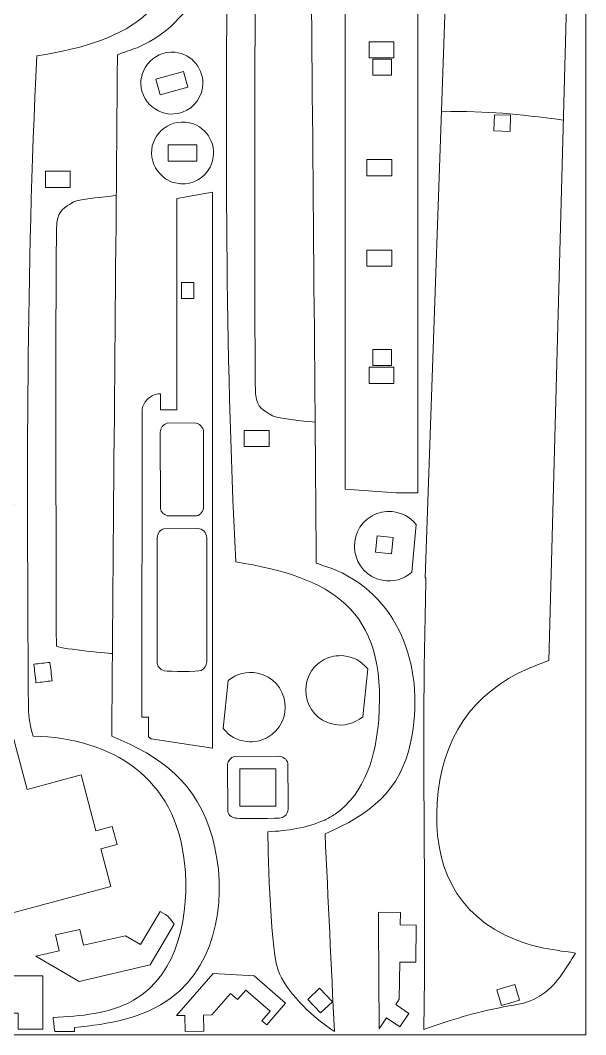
# Model space of a CAD drawing. Header units: centimetres. Extents: x -107 to 69, y -18 to 12.
# Drawn here: x -65.86 to -55.34, y -17.43 to 1.44 of the extents above; entities that cross this region are included whole.
import ezdxf

# ---------------------------------------------------------------- set-up
doc = ezdxf.new("R2010")
doc.units = ezdxf.units.CM
doc.header["$MEASUREMENT"] = 0
doc.layers.add('Camada 1', color=7, linetype='Continuous')

msp = doc.modelspace()

# ---------------------------------------------------------------- linework, layer by layer
at = {"layer": 'Camada 1', "color": 1, "lineweight": 0}
msp.add_lwpolyline([(-76.34275, -17.42933), (-55.34275, -17.42933), (-55.34275, 12.27067), (-76.34275, 12.27067), (-76.34275, -17.42933)], close=True, dxfattribs=at)
at = {"layer": 'Camada 1', "color": 250, "lineweight": 9}
for points, knots in [([(-58.32667, -8.92973), (-58.32667, -8.92973), (-58.31662, -8.93007), (-58.31662, -8.93007), (-58.31662, -8.93007), (-58.33216, -9.77894), (-58.35166, -10.62228), (-58.35406, -11.47115), (-58.35406, -11.47115), (-58.35865, -13.10515), (-58.3326, -14.74327), (-58.34307, -16.37696), (-58.34307, -16.37696), (-58.34307, -16.37696), (-58.35225, -17.33128), (-58.35225, -17.33128), (-58.35225, -17.33128), (-57.82216, -17.14696), (-57.42619, -17.01968), (-56.87065, -16.91368), (-56.87065, -16.91368), (-56.57835, -16.85791), (-56.44547, -16.85904), (-56.20044, -16.71268), (-56.20044, -16.71268), (-55.90199, -16.53439), (-55.70743, -16.19401), (-55.53089, -15.90961), (-55.53089, -15.90961), (-56.03085, -15.84046), (-56.37269, -15.80005), (-56.83835, -15.57576), (-56.83835, -15.57576), (-57.91505, -15.05712), (-58.21675, -14.0311), (-58.08667, -12.90804), (-58.08667, -12.90804), (-57.95185, -11.74397), (-57.30484, -10.94245), (-56.20851, -10.53523), (-56.20851, -10.53523), (-56.20851, -10.53523), (-56.02696, -10.46879), (-56.02696, -10.46879), (-56.02696, -10.46879), (-56.02696, -10.46879), (-55.68886, 2.20152), (-55.68886, 2.20152), (-55.68886, 2.20152), (-56.03884, 2.33515), (-56.23447, 2.40463), (-56.5359, 2.64452), (-56.5359, 2.64452), (-57.3594, 3.29994), (-57.54587, 4.3764), (-57.37585, 5.36678), (-57.37585, 5.36678), (-57.21905, 6.28022), (-56.72405, 6.83405), (-55.86699, 7.168), (-55.86699, 7.168), (-55.86699, 7.168), (-55.67644, 7.24111), (-55.67644, 7.24111), (-55.67644, 7.24111), (-55.67644, 7.24111), (-55.72353, 10.92002), (-55.72353, 10.92002), (-55.72353, 10.92002), (-55.72353, 10.92002), (-57.61421, 11.47262), (-57.61421, 11.47262), (-57.61421, 11.47262), (-57.61421, 11.47262), (-58.32667, -8.92973), (-58.32667, -8.92973)], [0, 0, 0, 0, 0.05, 0.05, 0.05, 0.05, 0.1, 0.1, 0.1, 0.1, 0.15, 0.15, 0.15, 0.15, 0.2, 0.2, 0.2, 0.2, 0.25, 0.25, 0.25, 0.25, 0.3, 0.3, 0.3, 0.3, 0.35, 0.35, 0.35, 0.35, 0.4, 0.4, 0.4, 0.4, 0.45, 0.45, 0.45, 0.45, 0.5, 0.5, 0.5, 0.5, 0.55, 0.55, 0.55, 0.55, 0.6, 0.6, 0.6, 0.6, 0.65, 0.65, 0.65, 0.65, 0.7, 0.7, 0.7, 0.7, 0.75, 0.75, 0.75, 0.75, 0.8, 0.8, 0.8, 0.8, 0.85, 0.85, 0.85, 0.85, 0.9, 0.9, 0.9, 0.9, 1, 1, 1, 1]), ([(-64.15846, -11.87624), (-63.23483, -12.25586), (-62.56938, -12.7511), (-62.28787, -13.7598), (-62.28787, -13.7598), (-62.00479, -14.77414), (-62.15727, -16.07679), (-63.05355, -16.74209), (-63.05355, -16.74209), (-63.57515, -17.12928), (-64.22237, -17.23306), (-64.85069, -17.29474), (-64.85069, -17.29474), (-64.85069, -17.31978), (-64.85069, -17.34483), (-64.85069, -17.36988), (-64.85069, -17.36988), (-64.97404, -17.36988), (-65.09739, -17.36988), (-65.22075, -17.36988), (-65.22075, -17.36988), (-65.23093, -17.28333), (-65.24112, -17.19678), (-65.25131, -17.11024), (-65.25131, -17.11024), (-64.74219, -17.07822), (-64.21018, -17.04892), (-63.7552, -16.78859), (-63.7552, -16.78859), (-62.89212, -16.29478), (-62.71249, -15.15003), (-62.80506, -14.24147), (-62.80506, -14.24147), (-62.96817, -12.64066), (-64.15189, -11.91231), (-65.62215, -11.87403), (-65.62215, -11.87403), (-65.71233, -11.62373), (-65.71062, -11.35947), (-65.71206, -11.09655), (-65.71206, -11.09655), (-65.73469, -6.97448), (-65.75832, -3.36634), (-65.55244, 0.77577), (-65.55244, 0.77577), (-63.78417, 1.06285), (-62.73388, 1.63595), (-62.89355, 3.70825), (-62.89355, 3.70825), (-62.94325, 4.35337), (-63.14045, 5.08119), (-63.70373, 5.46754), (-63.70373, 5.46754), (-63.7708, 5.50609), (-63.83787, 5.54463), (-63.90493, 5.58317), (-63.90493, 5.58317), (-63.90502, 5.58148), (-63.9051, 5.5798), (-63.90519, 5.57811), (-63.90519, 5.57811), (-64.23873, 5.72669), (-64.59499, 5.77624), (-64.95672, 5.79695), (-64.95672, 5.79695), (-64.94849, 6.27242), (-64.91097, 8.07746), (-64.74221, 8.43557), (-64.74221, 8.43557), (-64.54812, 8.84747), (-64.09439, 9.26733), (-63.71695, 9.51117), (-63.71695, 9.51117), (-63.77736, 8.2862), (-63.83418, 7.06105), (-63.89243, 5.83597), (-63.89243, 5.83597), (-63.05567, 5.46718), (-62.49099, 5.05211), (-62.2942, 4.10949), (-62.2942, 4.10949), (-62.03178, 2.85251), (-62.44491, 1.46771), (-63.68963, 0.92777), (-63.68963, 0.92777), (-63.81173, 0.88477), (-63.93382, 0.84176), (-64.05592, 0.79876), (-64.05592, 0.79876), (-64.08531, -3.42628), (-64.13196, -7.65118), (-64.15846, -11.87624)], [0, 0, 0, 0, 0.04166667, 0.04166667, 0.04166667, 0.04166667, 0.08333333, 0.08333333, 0.08333333, 0.08333333, 0.125, 0.125, 0.125, 0.125, 0.16666667, 0.16666667, 0.16666667, 0.16666667, 0.20833333, 0.20833333, 0.20833333, 0.20833333, 0.25, 0.25, 0.25, 0.25, 0.29166667, 0.29166667, 0.29166667, 0.29166667, 0.33333333, 0.33333333, 0.33333333, 0.33333333, 0.375, 0.375, 0.375, 0.375, 0.41666667, 0.41666667, 0.41666667, 0.41666667, 0.45833333, 0.45833333, 0.45833333, 0.45833333, 0.5, 0.5, 0.5, 0.5, 0.54166667, 0.54166667, 0.54166667, 0.54166667, 0.58333333, 0.58333333, 0.58333333, 0.58333333, 0.625, 0.625, 0.625, 0.625, 0.66666667, 0.66666667, 0.66666667, 0.66666667, 0.70833333, 0.70833333, 0.70833333, 0.70833333, 0.75, 0.75, 0.75, 0.75, 0.79166667, 0.79166667, 0.79166667, 0.79166667, 0.83333333, 0.83333333, 0.83333333, 0.83333333, 0.875, 0.875, 0.875, 0.875, 0.91666667, 0.91666667, 0.91666667, 0.91666667, 1, 1, 1, 1]), ([(-60.45846, 4.01752), (-59.53483, 4.39714), (-58.86938, 4.89238), (-58.58787, 5.90109), (-58.58787, 5.90109), (-58.30479, 6.91543), (-58.45727, 8.21807), (-59.35355, 8.88338), (-59.35355, 8.88338), (-59.87515, 9.27057), (-60.52237, 9.37435), (-61.15069, 9.43603), (-61.15069, 9.43603), (-61.15069, 9.46107), (-61.15069, 9.48611), (-61.15069, 9.51117), (-61.15069, 9.51117), (-61.27404, 9.51117), (-61.39739, 9.51117), (-61.52075, 9.51117), (-61.52075, 9.51117), (-61.53093, 9.42461), (-61.54112, 9.33807), (-61.55131, 9.25153), (-61.55131, 9.25153), (-61.04219, 9.21951), (-60.51018, 9.19021), (-60.0552, 8.92988), (-60.0552, 8.92988), (-59.19212, 8.43607), (-59.01249, 7.29131), (-59.10506, 6.38276), (-59.10506, 6.38276), (-59.26817, 4.78195), (-60.45189, 4.05359), (-61.92215, 4.01531), (-61.92215, 4.01531), (-62.01233, 3.76502), (-62.01062, 3.50075), (-62.01206, 3.23783), (-62.01206, 3.23783), (-62.03469, -0.88424), (-62.05832, -4.49237), (-61.85244, -8.63448), (-61.85244, -8.63448), (-60.08417, -8.92156), (-59.03388, -9.49467), (-59.19355, -11.56696), (-59.19355, -11.56696), (-59.24325, -12.21208), (-59.44045, -12.9399), (-60.00373, -13.32626), (-60.00373, -13.32626), (-60.0708, -13.3648), (-60.13787, -13.40334), (-60.20493, -13.44189), (-60.20493, -13.44189), (-60.20502, -13.4402), (-60.2051, -13.43852), (-60.20519, -13.43682), (-60.20519, -13.43682), (-60.53873, -13.58541), (-60.89499, -13.63496), (-61.25672, -13.65567), (-61.25672, -13.65567), (-61.24849, -14.13113), (-61.21097, -15.93617), (-61.04221, -16.29429), (-61.04221, -16.29429), (-60.84812, -16.70619), (-60.39439, -17.12604), (-60.01695, -17.36988), (-60.01695, -17.36988), (-60.07736, -16.14491), (-60.13418, -14.91976), (-60.19243, -13.69468), (-60.19243, -13.69468), (-59.35567, -13.3259), (-58.79099, -12.91083), (-58.5942, -11.9682), (-58.5942, -11.9682), (-58.33178, -10.71123), (-58.74491, -9.32643), (-59.98963, -8.78649), (-59.98963, -8.78649), (-60.11173, -8.74348), (-60.23382, -8.70047), (-60.35592, -8.65748), (-60.35592, -8.65748), (-60.38531, -4.43243), (-60.43196, -0.20753), (-60.45846, 4.01752)], [0, 0, 0, 0, 0.04166667, 0.04166667, 0.04166667, 0.04166667, 0.08333333, 0.08333333, 0.08333333, 0.08333333, 0.125, 0.125, 0.125, 0.125, 0.16666667, 0.16666667, 0.16666667, 0.16666667, 0.20833333, 0.20833333, 0.20833333, 0.20833333, 0.25, 0.25, 0.25, 0.25, 0.29166667, 0.29166667, 0.29166667, 0.29166667, 0.33333333, 0.33333333, 0.33333333, 0.33333333, 0.375, 0.375, 0.375, 0.375, 0.41666667, 0.41666667, 0.41666667, 0.41666667, 0.45833333, 0.45833333, 0.45833333, 0.45833333, 0.5, 0.5, 0.5, 0.5, 0.54166667, 0.54166667, 0.54166667, 0.54166667, 0.58333333, 0.58333333, 0.58333333, 0.58333333, 0.625, 0.625, 0.625, 0.625, 0.66666667, 0.66666667, 0.66666667, 0.66666667, 0.70833333, 0.70833333, 0.70833333, 0.70833333, 0.75, 0.75, 0.75, 0.75, 0.79166667, 0.79166667, 0.79166667, 0.79166667, 0.83333333, 0.83333333, 0.83333333, 0.83333333, 0.875, 0.875, 0.875, 0.875, 0.91666667, 0.91666667, 0.91666667, 0.91666667, 1, 1, 1, 1]), ([(-58.46604, 3.08999), (-58.46604, 3.08999), (-58.46606, -7.34882), (-58.46606, -7.34882), (-58.46606, -7.34882), (-58.46606, -7.34882), (-58.87085, -7.34882), (-58.87085, -7.34882), (-58.87085, -7.34882), (-58.87085, -7.34882), (-59.81947, -7.27995), (-59.81947, -7.27995), (-59.81947, -7.27995), (-59.81947, -7.27995), (-59.81943, 3.02122), (-59.81943, 3.02122), (-59.81943, 3.02122), (-59.81943, 3.02122), (-58.87082, 3.09016), (-58.87082, 3.09016), (-58.87082, 3.09016), (-58.87082, 3.09016), (-58.46604, 3.08999), (-58.46604, 3.08999)], [0, 0, 0, 0, 0.14285714, 0.14285714, 0.14285714, 0.14285714, 0.28571429, 0.28571429, 0.28571429, 0.28571429, 0.42857143, 0.42857143, 0.42857143, 0.42857143, 0.57142857, 0.57142857, 0.57142857, 0.57142857, 0.71428571, 0.71428571, 0.71428571, 0.71428571, 1, 1, 1, 1]), ([(-59.37349, 1.04122), (-59.37349, 1.04122), (-58.91216, 1.04122), (-58.91216, 1.04122), (-58.91216, 1.04122), (-58.91216, 1.04122), (-58.91199, 0.74111), (-58.91199, 0.74111), (-58.91199, 0.74111), (-58.91199, 0.74111), (-59.37369, 0.74111), (-59.37369, 0.74111), (-59.37369, 0.74111), (-59.37369, 0.74111), (-59.37349, 1.04122), (-59.37349, 1.04122)], [0, 0, 0, 0, 0.2, 0.2, 0.2, 0.2, 0.4, 0.4, 0.4, 0.4, 0.6, 0.6, 0.6, 0.6, 1, 1, 1, 1]), ([(-63.22203, -0.27822), (-63.41092, -0.19368), (-63.53566, -0.09296), (-63.59857, 0.11963), (-63.59857, 0.11963), (-63.70014, 0.4628), (-63.41935, 0.88261), (-62.98331, 0.84404), (-62.98331, 0.84404), (-62.67442, 0.81673), (-62.42265, 0.52834), (-62.47243, 0.18492), (-62.47243, 0.18492), (-62.50776, -0.0588), (-62.69705, -0.24922), (-62.92607, -0.29596), (-62.92607, -0.29596), (-62.92607, -0.29596), (-63.09142, -0.30517), (-63.09142, -0.30517), (-63.09142, -0.30517), (-63.09142, -0.30517), (-63.22203, -0.27822), (-63.22203, -0.27822)], [0, 0, 0, 0, 0.14285714, 0.14285714, 0.14285714, 0.14285714, 0.28571429, 0.28571429, 0.28571429, 0.28571429, 0.42857143, 0.42857143, 0.42857143, 0.42857143, 0.57142857, 0.57142857, 0.57142857, 0.57142857, 0.71428571, 0.71428571, 0.71428571, 0.71428571, 1, 1, 1, 1]), ([(-59.30451, 0.41885), (-59.30451, 0.41885), (-59.30451, 0.71896), (-59.30451, 0.71896), (-59.30451, 0.71896), (-59.30451, 0.71896), (-58.95823, 0.71896), (-58.95823, 0.71896), (-58.95823, 0.71896), (-58.95823, 0.71896), (-58.95823, 0.41885), (-58.95823, 0.41885), (-58.95823, 0.41885), (-58.95823, 0.41885), (-59.30451, 0.41885), (-59.30451, 0.41885)], [0, 0, 0, 0, 0.2, 0.2, 0.2, 0.2, 0.4, 0.4, 0.4, 0.4, 0.6, 0.6, 0.6, 0.6, 1, 1, 1, 1]), ([(-62.82297, 0.48478), (-62.82297, 0.48478), (-63.33729, 0.34697), (-63.33729, 0.34697), (-63.33729, 0.34697), (-63.33729, 0.34697), (-63.25921, 0.05563), (-63.25921, 0.05563), (-63.25921, 0.05563), (-63.25921, 0.05563), (-62.74491, 0.19344), (-62.74491, 0.19344), (-62.74491, 0.19344), (-62.74491, 0.19344), (-62.82297, 0.48478), (-62.82297, 0.48478)], [0, 0, 0, 0, 0.2, 0.2, 0.2, 0.2, 0.4, 0.4, 0.4, 0.4, 0.6, 0.6, 0.6, 0.6, 1, 1, 1, 1]), ([(-63.15846, -1.51156), (-63.31912, -1.38094), (-63.41343, -1.25147), (-63.41921, -1.0298), (-63.41921, -1.0298), (-63.42855, -0.67207), (-63.04858, -0.33919), (-62.63745, -0.48931), (-62.63745, -0.48931), (-62.33251, -0.60066), (-62.16574, -0.96902), (-62.33146, -1.29428), (-62.33146, -1.29428), (-62.43547, -1.49845), (-62.65877, -1.61851), (-62.87718, -1.60528), (-62.87718, -1.60528), (-62.87718, -1.60528), (-63.03931, -1.57135), (-63.03931, -1.57135), (-63.03931, -1.57135), (-63.03931, -1.57135), (-63.15846, -1.51156), (-63.15846, -1.51156)], [0, 0, 0, 0, 0.14285714, 0.14285714, 0.14285714, 0.14285714, 0.28571429, 0.28571429, 0.28571429, 0.28571429, 0.42857143, 0.42857143, 0.42857143, 0.42857143, 0.57142857, 0.57142857, 0.57142857, 0.57142857, 0.71428571, 0.71428571, 0.71428571, 0.71428571, 1, 1, 1, 1]), ([(-57.05025, -0.61665), (-57.05025, -0.61665), (-57.03978, -0.31673), (-57.03978, -0.31673), (-57.03978, -0.31673), (-57.03978, -0.31673), (-56.73989, -0.3272), (-56.73989, -0.3272), (-56.73989, -0.3272), (-56.73989, -0.3272), (-56.75037, -0.62713), (-56.75037, -0.62713), (-56.75037, -0.62713), (-56.75037, -0.62713), (-57.05025, -0.61665), (-57.05025, -0.61665)], [0, 0, 0, 0, 0.2, 0.2, 0.2, 0.2, 0.4, 0.4, 0.4, 0.4, 0.6, 0.6, 0.6, 0.6, 1, 1, 1, 1]), ([(-62.57553, -0.87784), (-62.57553, -0.87784), (-63.10798, -0.87784), (-63.10798, -0.87784), (-63.10798, -0.87784), (-63.10798, -0.87784), (-63.10798, -1.17944), (-63.10798, -1.17944), (-63.10798, -1.17944), (-63.10798, -1.17944), (-62.57553, -1.17944), (-62.57553, -1.17944), (-62.57553, -1.17944), (-62.57553, -1.17944), (-62.57553, -0.87784), (-62.57553, -0.87784)], [0, 0, 0, 0, 0.2, 0.2, 0.2, 0.2, 0.4, 0.4, 0.4, 0.4, 0.6, 0.6, 0.6, 0.6, 1, 1, 1, 1]), ([(-59.41393, -1.45193), (-59.41393, -1.45193), (-58.95224, -1.45196), (-58.95224, -1.45196), (-58.95224, -1.45196), (-58.95224, -1.45196), (-58.95224, -1.15185), (-58.95224, -1.15185), (-58.95224, -1.15185), (-58.95224, -1.15185), (-59.41391, -1.15185), (-59.41391, -1.15185), (-59.41391, -1.15185), (-59.41391, -1.15185), (-59.41393, -1.45193), (-59.41393, -1.45193)], [0, 0, 0, 0, 0.2, 0.2, 0.2, 0.2, 0.4, 0.4, 0.4, 0.4, 0.6, 0.6, 0.6, 0.6, 1, 1, 1, 1]), ([(-65.39491, -1.3688), (-65.39491, -1.3688), (-65.39491, -1.66892), (-65.39491, -1.66892), (-65.39491, -1.66892), (-65.39491, -1.66892), (-64.93073, -1.66892), (-64.93073, -1.66892), (-64.93073, -1.66892), (-64.93073, -1.66892), (-64.93073, -1.3688), (-64.93073, -1.3688), (-64.93073, -1.3688), (-64.93073, -1.3688), (-65.39491, -1.3688), (-65.39491, -1.3688)], [0, 0, 0, 0, 0.2, 0.2, 0.2, 0.2, 0.4, 0.4, 0.4, 0.4, 0.6, 0.6, 0.6, 0.6, 1, 1, 1, 1]), ([(-62.95214, -1.87452), (-62.95214, -1.87452), (-62.28703, -1.75666), (-62.28703, -1.75666), (-62.28703, -1.75666), (-62.28703, -1.75666), (-62.28703, -12.10199), (-62.28703, -12.10199), (-62.28703, -12.10199), (-62.28703, -12.10199), (-63.42537, -11.92532), (-63.42537, -11.92532), (-63.42537, -11.92532), (-63.42537, -11.92532), (-63.4736, -11.89088), (-63.4736, -11.89088), (-63.4736, -11.89088), (-63.4736, -11.89088), (-63.4736, -11.52119), (-63.4736, -11.52119), (-63.4736, -11.52119), (-63.4736, -11.52119), (-63.59849, -11.52119), (-63.59849, -11.52119), (-63.59849, -11.52119), (-63.59849, -11.52119), (-63.59555, -5.80902), (-63.59555, -5.80902), (-63.59555, -5.80902), (-63.58298, -5.66522), (-63.44933, -5.52923), (-63.29743, -5.51093), (-63.29743, -5.51093), (-63.29743, -5.51093), (-63.25225, -5.50796), (-63.25225, -5.50796), (-63.25225, -5.50796), (-63.25225, -5.50796), (-63.25225, -5.80806), (-63.25225, -5.80806), (-63.25225, -5.80806), (-63.25225, -5.80806), (-62.95214, -5.80806), (-62.95214, -5.80806), (-62.95214, -5.80806), (-62.95214, -5.80806), (-62.95214, -1.87452), (-62.95214, -1.87452)], [0, 0, 0, 0, 0.07692308, 0.07692308, 0.07692308, 0.07692308, 0.15384615, 0.15384615, 0.15384615, 0.15384615, 0.23076923, 0.23076923, 0.23076923, 0.23076923, 0.30769231, 0.30769231, 0.30769231, 0.30769231, 0.38461538, 0.38461538, 0.38461538, 0.38461538, 0.46153846, 0.46153846, 0.46153846, 0.46153846, 0.53846154, 0.53846154, 0.53846154, 0.53846154, 0.61538462, 0.61538462, 0.61538462, 0.61538462, 0.69230769, 0.69230769, 0.69230769, 0.69230769, 0.76923077, 0.76923077, 0.76923077, 0.76923077, 0.84615385, 0.84615385, 0.84615385, 0.84615385, 1, 1, 1, 1]), ([(-58.95231, -3.13713), (-58.95231, -3.13713), (-58.95228, -2.83706), (-58.95228, -2.83706), (-58.95228, -2.83706), (-58.95228, -2.83706), (-59.41398, -2.83702), (-59.41398, -2.83702), (-59.41398, -2.83702), (-59.41398, -2.83702), (-59.41398, -3.13713), (-59.41398, -3.13713), (-59.41398, -3.13713), (-59.41398, -3.13713), (-58.95231, -3.13713), (-58.95231, -3.13713)], [0, 0, 0, 0, 0.2, 0.2, 0.2, 0.2, 0.4, 0.4, 0.4, 0.4, 0.6, 0.6, 0.6, 0.6, 1, 1, 1, 1]), ([(-62.86462, -3.43612), (-62.86462, -3.43612), (-62.63379, -3.43612), (-62.63379, -3.43612), (-62.63379, -3.43612), (-62.63379, -3.43612), (-62.63379, -3.73623), (-62.63379, -3.73623), (-62.63379, -3.73623), (-62.63379, -3.73623), (-62.86462, -3.73623), (-62.86462, -3.73623), (-62.86462, -3.73623), (-62.86462, -3.73623), (-62.86462, -3.43612), (-62.86462, -3.43612)], [0, 0, 0, 0, 0.2, 0.2, 0.2, 0.2, 0.4, 0.4, 0.4, 0.4, 0.6, 0.6, 0.6, 0.6, 1, 1, 1, 1]), ([(-58.95837, -4.68289), (-58.95837, -4.68289), (-59.30466, -4.68289), (-59.30466, -4.68289), (-59.30466, -4.68289), (-59.30466, -4.68289), (-59.30466, -4.98296), (-59.30466, -4.98296), (-59.30466, -4.98296), (-59.30466, -4.98296), (-58.95837, -4.98296), (-58.95837, -4.98296), (-58.95837, -4.98296), (-58.95837, -4.98296), (-58.95837, -4.68289), (-58.95837, -4.68289)], [0, 0, 0, 0, 0.2, 0.2, 0.2, 0.2, 0.4, 0.4, 0.4, 0.4, 0.6, 0.6, 0.6, 0.6, 1, 1, 1, 1]), ([(-58.91216, -5.31501), (-58.91216, -5.31501), (-58.91216, -5.0149), (-58.91216, -5.0149), (-58.91216, -5.0149), (-58.91216, -5.0149), (-59.37369, -5.0149), (-59.37369, -5.0149), (-59.37369, -5.0149), (-59.37369, -5.0149), (-59.3739, -5.31497), (-59.3739, -5.31497), (-59.3739, -5.31497), (-59.3739, -5.31497), (-58.91216, -5.31501), (-58.91216, -5.31501)], [0, 0, 0, 0, 0.2, 0.2, 0.2, 0.2, 0.4, 0.4, 0.4, 0.4, 0.6, 0.6, 0.6, 0.6, 1, 1, 1, 1]), ([(-63.12992, -7.77636), (-63.12992, -7.77636), (-62.57861, -7.77636), (-62.57861, -7.77636), (-62.57861, -7.77636), (-62.50744, -7.76412), (-62.45528, -7.68762), (-62.4503, -7.60916), (-62.4503, -7.60916), (-62.4503, -7.60916), (-62.4503, -6.22407), (-62.4503, -6.22407), (-62.4503, -6.22407), (-62.45734, -6.1227), (-62.52161, -6.05741), (-62.62342, -6.05091), (-62.62342, -6.05091), (-62.62342, -6.05091), (-63.12992, -6.05684), (-63.12992, -6.05684), (-63.12992, -6.05684), (-63.20176, -6.06963), (-63.25322, -6.1458), (-63.25823, -6.22407), (-63.25823, -6.22407), (-63.25823, -6.22407), (-63.25444, -7.64003), (-63.25444, -7.64003), (-63.25444, -7.64003), (-63.23984, -7.717), (-63.19621, -7.74968), (-63.12992, -7.77636)], [0, 0, 0, 0, 0.11111111, 0.11111111, 0.11111111, 0.11111111, 0.22222222, 0.22222222, 0.22222222, 0.22222222, 0.33333333, 0.33333333, 0.33333333, 0.33333333, 0.44444444, 0.44444444, 0.44444444, 0.44444444, 0.55555556, 0.55555556, 0.55555556, 0.55555556, 0.66666667, 0.66666667, 0.66666667, 0.66666667, 0.77777778, 0.77777778, 0.77777778, 0.77777778, 1, 1, 1, 1]), ([(-61.69491, -6.48992), (-61.69491, -6.48992), (-61.69491, -6.1898), (-61.69491, -6.1898), (-61.69491, -6.1898), (-61.69491, -6.1898), (-61.23073, -6.1898), (-61.23073, -6.1898), (-61.23073, -6.1898), (-61.23073, -6.1898), (-61.23073, -6.48992), (-61.23073, -6.48992), (-61.23073, -6.48992), (-61.23073, -6.48992), (-61.69491, -6.48992), (-61.69491, -6.48992)], [0, 0, 0, 0, 0.2, 0.2, 0.2, 0.2, 0.4, 0.4, 0.4, 0.4, 0.6, 0.6, 0.6, 0.6, 1, 1, 1, 1]), ([(-64.73132, -12.5969), (-64.73132, -12.5969), (-65.73474, -12.86576), (-65.73474, -12.86576), (-65.73474, -12.86576), (-65.73474, -12.86576), (-66.38309, -10.4461), (-66.38309, -10.4461), (-66.38309, -10.4461), (-66.38309, -10.4461), (-68.05549, -10.89425), (-68.05549, -10.89425), (-68.05549, -10.89425), (-68.05549, -10.89425), (-68.13354, -10.60294), (-68.13354, -10.60294), (-68.13354, -10.60294), (-68.13354, -10.60294), (-66.46119, -10.15484), (-66.46119, -10.15484), (-66.46119, -10.15484), (-66.46119, -10.15484), (-67.0721, -7.87464), (-67.0721, -7.87464), (-67.0721, -7.87464), (-67.0721, -7.87464), (-65.98202, -7.58259), (-65.98202, -7.58259), (-65.98202, -7.58259), (-65.98202, -7.58259), (-66.09678, -7.15431), (-66.09678, -7.15431), (-66.09678, -7.15431), (-66.09678, -7.15431), (-76.0093, -9.81037), (-76.0093, -9.81037), (-76.0093, -9.81037), (-76.0093, -9.81037), (-75.89455, -10.23861), (-75.89455, -10.23861), (-75.89455, -10.23861), (-75.89455, -10.23861), (-74.80415, -9.94644), (-74.80415, -9.94644), (-74.80415, -9.94644), (-74.80415, -9.94644), (-74.19312, -12.22685), (-74.19312, -12.22685), (-74.19312, -12.22685), (-74.19312, -12.22685), (-72.52076, -11.77874), (-72.52076, -11.77874), (-72.52076, -11.77874), (-72.52076, -11.77874), (-72.4427, -12.07009), (-72.4427, -12.07009), (-72.4427, -12.07009), (-72.4427, -12.07009), (-74.11505, -12.51819), (-74.11505, -12.51819), (-74.11505, -12.51819), (-74.11505, -12.51819), (-73.46678, -14.93756), (-73.46678, -14.93756), (-73.46678, -14.93756), (-73.46678, -14.93756), (-74.4702, -15.20642), (-74.4702, -15.20642), (-74.4702, -15.20642), (-74.4702, -15.20642), (-74.19183, -16.24531), (-74.19183, -16.24531), (-74.19183, -16.24531), (-74.19183, -16.24531), (-74.48172, -16.32299), (-74.48172, -16.32299), (-74.48172, -16.32299), (-74.48172, -16.32299), (-74.3921, -16.65745), (-74.3921, -16.65745), (-74.3921, -16.65745), (-74.3921, -16.65745), (-74.10222, -16.57977), (-74.10222, -16.57977), (-74.10222, -16.57977), (-74.10222, -16.57977), (-73.91347, -17.28418), (-73.91347, -17.28418), (-73.91347, -17.28418), (-73.91347, -17.28418), (-64.17475, -14.67469), (-64.17475, -14.67469), (-64.17475, -14.67469), (-64.17475, -14.67469), (-64.36343, -13.97028), (-64.36343, -13.97028), (-64.36343, -13.97028), (-64.36343, -13.97028), (-64.06207, -13.88955), (-64.06207, -13.88955), (-64.06207, -13.88955), (-64.06207, -13.88955), (-64.15166, -13.55506), (-64.15166, -13.55506), (-64.15166, -13.55506), (-64.15166, -13.55506), (-64.45305, -13.63581), (-64.45305, -13.63581), (-64.45305, -13.63581), (-64.45305, -13.63581), (-64.73132, -12.5969), (-64.73132, -12.5969)], [0, 0, 0, 0, 0.03448276, 0.03448276, 0.03448276, 0.03448276, 0.06896552, 0.06896552, 0.06896552, 0.06896552, 0.10344828, 0.10344828, 0.10344828, 0.10344828, 0.13793103, 0.13793103, 0.13793103, 0.13793103, 0.17241379, 0.17241379, 0.17241379, 0.17241379, 0.20689655, 0.20689655, 0.20689655, 0.20689655, 0.24137931, 0.24137931, 0.24137931, 0.24137931, 0.27586207, 0.27586207, 0.27586207, 0.27586207, 0.31034483, 0.31034483, 0.31034483, 0.31034483, 0.34482759, 0.34482759, 0.34482759, 0.34482759, 0.37931034, 0.37931034, 0.37931034, 0.37931034, 0.4137931, 0.4137931, 0.4137931, 0.4137931, 0.44827586, 0.44827586, 0.44827586, 0.44827586, 0.48275862, 0.48275862, 0.48275862, 0.48275862, 0.51724138, 0.51724138, 0.51724138, 0.51724138, 0.55172414, 0.55172414, 0.55172414, 0.55172414, 0.5862069, 0.5862069, 0.5862069, 0.5862069, 0.62068966, 0.62068966, 0.62068966, 0.62068966, 0.65517241, 0.65517241, 0.65517241, 0.65517241, 0.68965517, 0.68965517, 0.68965517, 0.68965517, 0.72413793, 0.72413793, 0.72413793, 0.72413793, 0.75862069, 0.75862069, 0.75862069, 0.75862069, 0.79310345, 0.79310345, 0.79310345, 0.79310345, 0.82758621, 0.82758621, 0.82758621, 0.82758621, 0.86206897, 0.86206897, 0.86206897, 0.86206897, 0.89655172, 0.89655172, 0.89655172, 0.89655172, 0.93103448, 0.93103448, 0.93103448, 0.93103448, 1, 1, 1, 1]), ([(-58.94551, -7.69946), (-58.74618, -7.7274), (-58.63254, -7.78738), (-58.49866, -7.93806), (-58.49866, -7.93806), (-58.49866, -7.93806), (-58.57657, -8.82856), (-58.57657, -8.82856), (-58.57657, -8.82856), (-58.73858, -8.95691), (-58.91512, -9.01662), (-59.12354, -8.97686), (-59.12354, -8.97686), (-59.71156, -8.8647), (-59.8414, -8.07015), (-59.31478, -7.77786), (-59.31478, -7.77786), (-59.19183, -7.70961), (-59.08181, -7.6945), (-58.94551, -7.69946)], [0, 0, 0, 0, 0.16666667, 0.16666667, 0.16666667, 0.16666667, 0.33333333, 0.33333333, 0.33333333, 0.33333333, 0.5, 0.5, 0.5, 0.5, 0.66666667, 0.66666667, 0.66666667, 0.66666667, 1, 1, 1, 1]), ([(-63.18763, -10.66197), (-63.07713, -10.66972), (-62.56417, -10.68356), (-62.4938, -10.65304), (-62.4938, -10.65304), (-62.43184, -10.62617), (-62.39685, -10.55993), (-62.39255, -10.49474), (-62.39255, -10.49474), (-62.39255, -10.49474), (-62.39255, -8.18627), (-62.39255, -8.18627), (-62.39255, -8.18627), (-62.39966, -8.08476), (-62.46383, -8.01977), (-62.56571, -8.01311), (-62.56571, -8.01311), (-62.56571, -8.01311), (-63.18763, -8.01904), (-63.18763, -8.01904), (-63.18763, -8.01904), (-63.25989, -8.03099), (-63.31095, -8.10971), (-63.31594, -8.18627), (-63.31594, -8.18627), (-63.31594, -8.18627), (-63.31594, -10.49474), (-63.31594, -10.49474), (-63.31594, -10.49474), (-63.31028, -10.58736), (-63.26656, -10.63016), (-63.18763, -10.66197)], [0, 0, 0, 0, 0.11111111, 0.11111111, 0.11111111, 0.11111111, 0.22222222, 0.22222222, 0.22222222, 0.22222222, 0.33333333, 0.33333333, 0.33333333, 0.33333333, 0.44444444, 0.44444444, 0.44444444, 0.44444444, 0.55555556, 0.55555556, 0.55555556, 0.55555556, 0.66666667, 0.66666667, 0.66666667, 0.66666667, 0.77777778, 0.77777778, 0.77777778, 0.77777778, 1, 1, 1, 1]), ([(-58.95435, -8.48191), (-58.95435, -8.48191), (-58.92344, -8.18341), (-58.92344, -8.18341), (-58.92344, -8.18341), (-58.92344, -8.18341), (-59.22195, -8.15252), (-59.22195, -8.15252), (-59.22195, -8.15252), (-59.22195, -8.15252), (-59.25283, -8.45103), (-59.25283, -8.45103), (-59.25283, -8.45103), (-59.25283, -8.45103), (-58.95435, -8.48191), (-58.95435, -8.48191)], [0, 0, 0, 0, 0.2, 0.2, 0.2, 0.2, 0.4, 0.4, 0.4, 0.4, 0.6, 0.6, 0.6, 0.6, 1, 1, 1, 1]), ([(-59.8397, -10.38049), (-59.64085, -10.41191), (-59.52835, -10.47384), (-59.39705, -10.62684), (-59.39705, -10.62684), (-59.39705, -10.62684), (-59.49049, -11.51587), (-59.49049, -11.51587), (-59.49049, -11.51587), (-59.65479, -11.6414), (-59.83222, -11.69792), (-60.04002, -11.65459), (-60.04002, -11.65459), (-60.62543, -11.53252), (-60.74232, -10.73573), (-60.21025, -10.45243), (-60.21025, -10.45243), (-60.08608, -10.38632), (-59.97599, -10.37307), (-59.8397, -10.38049)], [0, 0, 0, 0, 0.16666667, 0.16666667, 0.16666667, 0.16666667, 0.33333333, 0.33333333, 0.33333333, 0.33333333, 0.5, 0.5, 0.5, 0.5, 0.66666667, 0.66666667, 0.66666667, 0.66666667, 1, 1, 1, 1]), ([(-65.56962, -10.8821), (-65.46972, -10.87053), (-65.36982, -10.85897), (-65.26992, -10.8474), (-65.26992, -10.8474), (-65.28334, -10.73274), (-65.29675, -10.61808), (-65.31017, -10.50342), (-65.31017, -10.50342), (-65.41006, -10.51499), (-65.50996, -10.52656), (-65.60986, -10.53813), (-65.60986, -10.53813), (-65.59644, -10.65278), (-65.58304, -10.76744), (-65.56962, -10.8821)], [0, 0, 0, 0, 0.2, 0.2, 0.2, 0.2, 0.4, 0.4, 0.4, 0.4, 0.6, 0.6, 0.6, 0.6, 1, 1, 1, 1]), ([(-61.64587, -11.97819), (-61.84466, -11.94677), (-61.95726, -11.88484), (-62.08848, -11.73182), (-62.08848, -11.73182), (-62.08848, -11.73182), (-61.99504, -10.84283), (-61.99504, -10.84283), (-61.99504, -10.84283), (-61.83078, -10.7173), (-61.65332, -10.66076), (-61.44556, -10.7041), (-61.44556, -10.7041), (-60.8601, -10.82623), (-60.74321, -11.62281), (-61.27529, -11.90626), (-61.27529, -11.90626), (-61.39947, -11.97241), (-61.50962, -11.98557), (-61.64587, -11.97819)], [0, 0, 0, 0, 0.16666667, 0.16666667, 0.16666667, 0.16666667, 0.33333333, 0.33333333, 0.33333333, 0.33333333, 0.5, 0.5, 0.5, 0.5, 0.66666667, 0.66666667, 0.66666667, 0.66666667, 1, 1, 1, 1]), ([(-61.83476, -13.40457), (-61.75479, -13.40483), (-61.05241, -13.41952), (-60.98366, -13.38899), (-60.98366, -13.38899), (-60.8607, -13.33438), (-60.88072, -13.21487), (-60.87974, -13.11517), (-60.87974, -13.11517), (-60.87974, -13.11517), (-60.88495, -12.37866), (-60.88495, -12.37866), (-60.88495, -12.37866), (-60.90037, -12.30558), (-60.97273, -12.25505), (-61.05218, -12.25033), (-61.05218, -12.25033), (-61.05218, -12.25033), (-61.87957, -12.25626), (-61.87957, -12.25626), (-61.87957, -12.25626), (-61.93912, -12.2691), (-61.99977, -12.33435), (-62.00642, -12.40087), (-62.00642, -12.40087), (-62.00642, -12.40087), (-62.002, -13.27625), (-62.002, -13.27625), (-62.002, -13.27625), (-61.98466, -13.35876), (-61.91062, -13.39487), (-61.83476, -13.40457)], [0, 0, 0, 0, 0.11111111, 0.11111111, 0.11111111, 0.11111111, 0.22222222, 0.22222222, 0.22222222, 0.22222222, 0.33333333, 0.33333333, 0.33333333, 0.33333333, 0.44444444, 0.44444444, 0.44444444, 0.44444444, 0.55555556, 0.55555556, 0.55555556, 0.55555556, 0.66666667, 0.66666667, 0.66666667, 0.66666667, 0.77777778, 0.77777778, 0.77777778, 0.77777778, 1, 1, 1, 1]), ([(-61.11006, -12.4812), (-61.11006, -12.4812), (-61.11006, -13.17767), (-61.11006, -13.17767), (-61.11006, -13.17767), (-61.11006, -13.17767), (-61.77572, -13.17767), (-61.77572, -13.17767), (-61.77572, -13.17767), (-61.77572, -13.17767), (-61.77572, -12.4812), (-61.77572, -12.4812), (-61.77572, -12.4812), (-61.77572, -12.4812), (-61.11006, -12.4812), (-61.11006, -12.4812)], [0, 0, 0, 0, 0.2, 0.2, 0.2, 0.2, 0.4, 0.4, 0.4, 0.4, 0.6, 0.6, 0.6, 0.6, 1, 1, 1, 1]), ([(-63.90506, -15.58859), (-63.90506, -15.58859), (-64.68721, -15.76551), (-64.68721, -15.76551), (-64.68721, -15.76551), (-64.68721, -15.76551), (-64.75342, -15.47279), (-64.75342, -15.47279), (-64.75342, -15.47279), (-64.75342, -15.47279), (-65.20373, -15.57466), (-65.20373, -15.57466), (-65.20373, -15.57466), (-65.20373, -15.57466), (-65.13751, -15.86737), (-65.13751, -15.86737), (-65.13751, -15.86737), (-65.13751, -15.86737), (-65.57247, -15.96574), (-65.57247, -15.96574), (-65.57247, -15.96574), (-65.57247, -15.96574), (-64.76784, -16.44188), (-64.76784, -16.44188), (-64.76784, -16.44188), (-64.76784, -16.44188), (-63.44327, -16.12727), (-63.44327, -16.12727), (-63.44327, -16.12727), (-63.44327, -16.12727), (-62.99819, -15.37516), (-62.99819, -15.37516), (-62.99819, -15.37516), (-63.12377, -15.20669), (-63.08304, -15.24133), (-63.26051, -15.13847), (-63.26051, -15.13847), (-63.26051, -15.13847), (-63.62495, -15.75436), (-63.62495, -15.75436), (-63.62495, -15.75436), (-63.62495, -15.75436), (-63.90506, -15.58859), (-63.90506, -15.58859)], [0, 0, 0, 0, 0.08333333, 0.08333333, 0.08333333, 0.08333333, 0.16666667, 0.16666667, 0.16666667, 0.16666667, 0.25, 0.25, 0.25, 0.25, 0.33333333, 0.33333333, 0.33333333, 0.33333333, 0.41666667, 0.41666667, 0.41666667, 0.41666667, 0.5, 0.5, 0.5, 0.5, 0.58333333, 0.58333333, 0.58333333, 0.58333333, 0.66666667, 0.66666667, 0.66666667, 0.66666667, 0.75, 0.75, 0.75, 0.75, 0.83333333, 0.83333333, 0.83333333, 0.83333333, 1, 1, 1, 1]), ([(-58.7994, -17.28061), (-58.7994, -17.28061), (-58.63127, -17.03202), (-58.63127, -17.03202), (-58.63127, -17.03202), (-58.63127, -17.03202), (-58.87789, -16.86519), (-58.87789, -16.86519), (-58.87789, -16.86519), (-58.87789, -16.86519), (-58.81321, -16.76959), (-58.81321, -16.76959), (-58.81321, -16.76959), (-58.81321, -16.76959), (-58.80353, -16.07713), (-58.80353, -16.07713), (-58.80353, -16.07713), (-58.80353, -16.07713), (-58.50347, -16.0813), (-58.50347, -16.0813), (-58.50347, -16.0813), (-58.50347, -16.0813), (-58.49379, -15.38884), (-58.49379, -15.38884), (-58.49379, -15.38884), (-58.49379, -15.38884), (-58.79388, -15.38466), (-58.79388, -15.38466), (-58.79388, -15.38466), (-58.79388, -15.38466), (-58.79065, -15.15381), (-58.79065, -15.15381), (-58.79065, -15.15381), (-58.79065, -15.15381), (-59.19627, -15.14815), (-59.19627, -15.14815), (-59.19627, -15.14815), (-59.19627, -15.14815), (-59.1995, -15.37897), (-59.1995, -15.37897), (-59.1995, -15.37897), (-59.1995, -15.37897), (-59.18731, -17.32268), (-59.18731, -17.32268), (-59.18731, -17.32268), (-59.18731, -17.32268), (-59.04602, -17.11378), (-59.04602, -17.11378), (-59.04602, -17.11378), (-59.04602, -17.11378), (-58.7994, -17.28061), (-58.7994, -17.28061)], [0, 0, 0, 0, 0.07142857, 0.07142857, 0.07142857, 0.07142857, 0.14285714, 0.14285714, 0.14285714, 0.14285714, 0.21428571, 0.21428571, 0.21428571, 0.21428571, 0.28571429, 0.28571429, 0.28571429, 0.28571429, 0.35714286, 0.35714286, 0.35714286, 0.35714286, 0.42857143, 0.42857143, 0.42857143, 0.42857143, 0.5, 0.5, 0.5, 0.5, 0.57142857, 0.57142857, 0.57142857, 0.57142857, 0.64285714, 0.64285714, 0.64285714, 0.64285714, 0.71428571, 0.71428571, 0.71428571, 0.71428571, 0.78571429, 0.78571429, 0.78571429, 0.78571429, 0.85714286, 0.85714286, 0.85714286, 0.85714286, 1, 1, 1, 1]), ([(-65.90383, -17.32565), (-65.90383, -17.32565), (-65.44213, -17.32565), (-65.44213, -17.32565), (-65.44213, -17.32565), (-65.44213, -17.32565), (-65.44213, -16.33301), (-65.44213, -16.33301), (-65.44213, -16.33301), (-65.44213, -16.33301), (-69.04337, -16.33301), (-69.04337, -16.33301), (-69.04337, -16.33301), (-69.04337, -16.33301), (-69.04337, -17.32565), (-69.04337, -17.32565), (-69.04337, -17.32565), (-69.04337, -17.32565), (-68.58167, -17.32565), (-68.58167, -17.32565), (-68.58167, -17.32565), (-68.58167, -17.32565), (-68.58167, -17.02554), (-68.58167, -17.02554), (-68.58167, -17.02554), (-68.58167, -17.02554), (-65.90383, -17.02554), (-65.90383, -17.02554), (-65.90383, -17.02554), (-65.90383, -17.02554), (-65.90383, -17.32565), (-65.90383, -17.32565)], [0, 0, 0, 0, 0.11111111, 0.11111111, 0.11111111, 0.11111111, 0.22222222, 0.22222222, 0.22222222, 0.22222222, 0.33333333, 0.33333333, 0.33333333, 0.33333333, 0.44444444, 0.44444444, 0.44444444, 0.44444444, 0.55555556, 0.55555556, 0.55555556, 0.55555556, 0.66666667, 0.66666667, 0.66666667, 0.66666667, 0.77777778, 0.77777778, 0.77777778, 0.77777778, 1, 1, 1, 1]), ([(-61.27794, -17.24429), (-61.27794, -17.24429), (-60.92835, -16.84214), (-60.92835, -16.84214), (-60.92835, -16.84214), (-60.92835, -16.84214), (-61.51197, -16.3348), (-61.51197, -16.3348), (-61.51197, -16.3348), (-61.51197, -16.3348), (-62.27563, -16.28871), (-62.27563, -16.28871), (-62.27563, -16.28871), (-62.27563, -16.28871), (-62.95713, -17.07268), (-62.95713, -17.07268), (-62.95713, -17.07268), (-62.95713, -17.07268), (-62.79978, -17.06987), (-62.79978, -17.06987), (-62.79978, -17.06987), (-62.79978, -17.06987), (-62.79446, -17.36996), (-62.79446, -17.36996), (-62.79446, -17.36996), (-62.79446, -17.36996), (-62.44826, -17.36383), (-62.44826, -17.36383), (-62.44826, -17.36383), (-62.44826, -17.36383), (-62.45356, -17.06379), (-62.45356, -17.06379), (-62.45356, -17.06379), (-62.45356, -17.06379), (-62.29618, -17.06102), (-62.29618, -17.06102), (-62.29618, -17.06102), (-62.29618, -17.06102), (-61.94866, -16.66124), (-61.94866, -16.66124), (-61.94866, -16.66124), (-61.94866, -16.66124), (-61.81801, -16.77482), (-61.81801, -16.77482), (-61.81801, -16.77482), (-61.81801, -16.77482), (-61.66654, -16.60058), (-61.66654, -16.60058), (-61.66654, -16.60058), (-61.66654, -16.60058), (-61.21358, -16.99433), (-61.21358, -16.99433), (-61.21358, -16.99433), (-61.21358, -16.99433), (-61.36504, -17.16857), (-61.36504, -17.16857), (-61.36504, -17.16857), (-61.36504, -17.16857), (-61.27794, -17.24429), (-61.27794, -17.24429)], [0, 0, 0, 0, 0.0625, 0.0625, 0.0625, 0.0625, 0.125, 0.125, 0.125, 0.125, 0.1875, 0.1875, 0.1875, 0.1875, 0.25, 0.25, 0.25, 0.25, 0.3125, 0.3125, 0.3125, 0.3125, 0.375, 0.375, 0.375, 0.375, 0.4375, 0.4375, 0.4375, 0.4375, 0.5, 0.5, 0.5, 0.5, 0.5625, 0.5625, 0.5625, 0.5625, 0.625, 0.625, 0.625, 0.625, 0.6875, 0.6875, 0.6875, 0.6875, 0.75, 0.75, 0.75, 0.75, 0.8125, 0.8125, 0.8125, 0.8125, 0.875, 0.875, 0.875, 0.875, 1, 1, 1, 1]), ([(-60.27441, -17.02487), (-60.27441, -17.02487), (-60.05618, -16.81765), (-60.05618, -16.81765), (-60.05618, -16.81765), (-60.05618, -16.81765), (-60.29457, -16.56652), (-60.29457, -16.56652), (-60.29457, -16.56652), (-60.29457, -16.56652), (-60.51281, -16.7737), (-60.51281, -16.7737), (-60.51281, -16.7737), (-60.51281, -16.7737), (-60.27441, -17.02487), (-60.27441, -17.02487)], [0, 0, 0, 0, 0.2, 0.2, 0.2, 0.2, 0.4, 0.4, 0.4, 0.4, 0.6, 0.6, 0.6, 0.6, 1, 1, 1, 1]), ([(-56.57752, -16.78521), (-56.57752, -16.78521), (-56.90941, -16.88424), (-56.90941, -16.88424), (-56.90941, -16.88424), (-56.90941, -16.88424), (-56.99519, -16.59633), (-56.99519, -16.59633), (-56.99519, -16.59633), (-56.99519, -16.59633), (-56.66335, -16.4973), (-56.66335, -16.4973), (-56.66335, -16.4973), (-56.66335, -16.4973), (-56.57752, -16.78521), (-56.57752, -16.78521)], [0, 0, 0, 0, 0.2, 0.2, 0.2, 0.2, 0.4, 0.4, 0.4, 0.4, 0.6, 0.6, 0.6, 0.6, 1, 1, 1, 1])]:
    msp.add_open_spline(points, degree=3, knots=knots, dxfattribs=at)
at = {"layer": 'Camada 1', "color": 140, "lineweight": 9}
for points in [[(-60.44882, 2.47976), (-60.56829, 2.47036), (-61.48994, 2.38793), (-61.49031, 2.33719), (-61.49031, 2.33719), (-61.49595, 1.5787), (-61.50995, -5.35853), (-61.48219, -5.53756), (-61.48219, -5.53756), (-61.44647, -5.76802), (-61.34798, -5.81183), (-61.17024, -5.9183), (-61.17024, -5.9183), (-61.08671, -5.96834), (-60.47063, -6.02763), (-60.37413, -6.03827)], [(-64.14882, -10.33847), (-64.26829, -10.32908), (-65.18994, -10.24665), (-65.19031, -10.1959), (-65.19031, -10.1959), (-65.19595, -9.43742), (-65.20995, -2.50018), (-65.18219, -2.32115), (-65.18219, -2.32115), (-65.14647, -2.09069), (-65.04798, -2.04688), (-64.87024, -1.94042), (-64.87024, -1.94042), (-64.78671, -1.89038), (-64.17063, -1.83108), (-64.07413, -1.82044)]]:
    msp.add_open_spline(points, degree=3, knots=[0, 0, 0, 0, 0.2, 0.2, 0.2, 0.2, 0.4, 0.4, 0.4, 0.4, 0.6, 0.6, 0.6, 0.6, 1, 1, 1, 1], dxfattribs=at)
msp.add_open_spline([(-58.02371, -0.25383), (-57.11459, -0.25353), (-56.65728, -0.29785), (-55.76206, -0.41659)], degree=3, dxfattribs=at)

doc.saveas('drawing.dxf')
